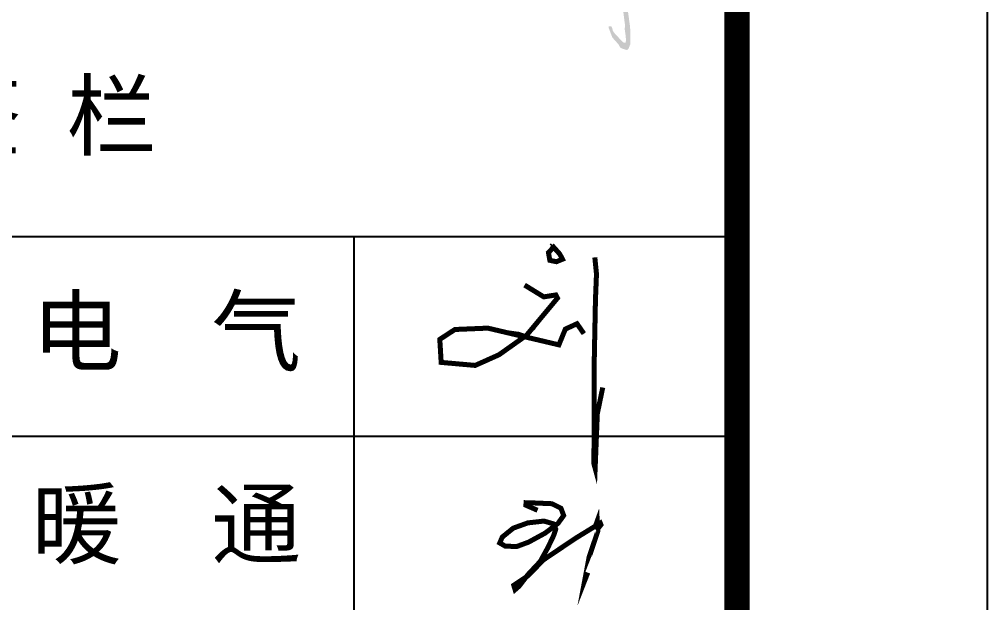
# Model space of a CAD drawing. Extents: x 32461 to 372567, y -698896 to 182569.
# Drawn here: x 179928 to 185723, y -105700 to -102208 of the extents above; entities that cross this region are included whole.
import ezdxf

# ---------------------------------------------------------------- set-up
doc = ezdxf.new("R2010")
doc.units = 0
doc.header["$LTSCALE"] = 1000
doc.header["$MEASUREMENT"] = 0
doc.layers.get('0').update_dxf_attribs({"linetype": 'CONTINUOUS'})
for name, color, linetype in [('10', 7, 'CONTINUOUS'), ('PUB_TITLE', 4, 'CONTINUOUS'), ('图框', 4, 'CONTINUOUS')]:
    doc.layers.add(name, color=color, linetype=linetype)
doc.styles.add('STYLE-黑体', font='simhei.ttf')

# ---------------------------------------------------------------- blocks, each defined once
blk = doc.blocks.new('新块FDGHDGDG')
at = {"layer": '10'}
for p, q in [((126005.7237453594, 83171.7317980075), (126017.7673794136, 83194.70903371659)), ((126012.2930002981, 83206.74479613232), (126046.2341508142, 83175.01395640918)), ((126011.1981244749, 83141.09489292395), (126005.7237453594, 83171.7317980075)), ((126061.5624123377, 83145.47169493092), (126037.4751442294, 83135.62415627728)), ((126046.2341508142, 83175.01395640918), (126061.5624123377, 83145.47169493092)), ((126190.7137824575, 83152.85274064192), (126197.2830373962, 83086.10854831093)), ((126037.4751442294, 83135.62415627728), (126011.1981244749, 83141.09489292395)), ((126197.2830373962, 83086.10854831093), (126191.8086582807, 82949.33800524741)), ((125910.4225388459, 83042.34194617195), (125987.0646046873, 82995.29283114849)), ((125987.0646046873, 82995.29283114849), (126035.239899128, 83002.95214604016)), ((126045.0937815358, 82995.29283114849), (126001.2987486118, 82932.92544082459)), ((126035.239899128, 83002.95214604016), (126045.0937815358, 82995.29283114849)), ((126001.2987486118, 82932.92544082459), (125949.8388267016, 82869.4637613782)), ((126191.8086582807, 82949.33800524741), (126189.6189066345, 82851.95726231579)), ((126068.0869320455, 82859.61657720758), (126077.9408144532, 82873.8405633854)), ((126077.9408144532, 82873.8405633854), (126119.5460957313, 82888.0645495631)), ((126119.5460957313, 82888.0645495631), (126146.9187495334, 82848.67474943132)), ((125572.1028766092, 82825.69715923921), (125632.3218051042, 82865.08731385414)), ((125632.3218051042, 82865.08731385414), (125763.7076621007, 82870.5580505007)), ((125763.7076621007, 82870.5580505007), (125886.3352707374, 82853.0515514384)), ((125886.3352707374, 82853.0515514384), (125991.4448662035, 82818.03819883056)), ((125949.8388267016, 82869.4637613782), (125900.5686564376, 82826.79144836182)), ((126047.2835331823, 82803.81385816983), (126068.0869320455, 82859.61657720758)), ((126189.6189066345, 82851.95726231579), (126186.5769109266, 82619.44865069527)), ((125577.5772557245, 82733.7875074374), (125572.1028766092, 82825.69715923921)), ((125900.5686564376, 82826.79144836182), (125808.5983290724, 82764.42405803793)), ((125991.4448662035, 82818.03819883056), (126047.2835331823, 82803.81385816983)), ((125808.5983290724, 82764.42405803793), (125713.3433742379, 82721.75174502155)), ((125713.3433742379, 82721.75174502155), (125577.5772557245, 82733.7875074374)), ((126186.5769109266, 82619.44865069527), (126183.500795127, 82560.28472353972)), ((126183.500795127, 82560.28472353972), (126184.2696345209, 82474.99681479204)), ((126186.5769109266, 82447.33579476946), (126193.4964654705, 82515.71982561063)), ((126184.2696345209, 82474.99681479204), (126191.958786683, 82371.26834419055)), ((126187.3457503201, 82328.24013020913), (126186.5769109266, 82447.33579476946)), ((126191.958786683, 82371.26834419055), (126191.958786683, 82311.33625230263)), ((126191.958786683, 82311.33625230263), (126187.3457503201, 82328.24013020913))]:
    blk.add_line(p, q, dxfattribs=at)
at = {"layer": '10', "const_width": 20}
for points in [[(126061.5624123377, 83145.47169493092), (126037.4751442294, 83135.62415627728), (126011.1981244749, 83141.09489292395), (126005.7237453594, 83171.7317980075), (126026.2544045756, 83193.69258444525), (126050.83713804, 83166.14258818534), (126061.5624123377, 83145.47169493092)], [(126190.7137824575, 83152.85274064192), (126197.2830373962, 83086.10854831093), (126193.1854215453, 82983.73472045339), (126187.7057954879, 82705.73259295755), (126187.3457503201, 82328.24013020913), (126191.958786683, 82311.33625230263), (126200.6153632962, 82528.87782374711), (126222.2992050381, 82633.49038651318)], [(125910.4225388459, 83042.34194617195), (125987.0646046873, 82995.29283114849), (126035.239899128, 83002.95214604016), (126041.676917168, 82990.42696167689), (125918.5129208623, 82842.33276401543), (125808.5983290724, 82764.42405803793), (125713.3433742379, 82721.75174502155), (125577.5772557245, 82733.7875074374), (125572.1028766092, 82825.69715923921), (125632.3218051042, 82865.08731385414), (125763.7076621007, 82870.5580505007), (126047.2835331823, 82803.81385816983), (126073.0138732494, 82866.72857029649), (126119.5460957313, 82888.0645495631), (126146.9187495334, 82848.67474943132)], [(125962.0784700857, 82143.58760778955), (125915.6492099799, 82163.76085965475), (125916.3220692277, 82173.84748558723), (125940.5460639987, 82173.175035981), (126019.2739332356, 82169.8128352142), (126055.6099001104, 82151.65690853563), (126066.3761031535, 82122.74190631835), (126044.1707872543, 82091.80960254674), (125993.0313101569, 82052.80797439697), (125926.4154130239, 82016.49612103985), (125879.313243106, 81999.01264396752), (125833.556842248, 82000.35751954769), (125811.3515769131, 82013.13392027305), (125821.4448701441, 82036.66937290481), (125865.1825921303, 82072.3087766557), (125923.0509650921, 82093.1544781269), (125987.6482339175, 82100.55132926675), (126024.6570600392, 82089.7922773601), (126034.7504038354, 82068.27412628266), (126026.6757389111, 82043.3937980705), (126003.1246539522, 81994.30554398824), (125972.8446731297, 81939.16533797863), (125923.7238749042, 81886.71488312935), (125888.7336770892, 81840.9888298139), (125872.5843472416, 81826.86755350837), (125867.2012710022, 81844.35105421278), (125923.7238749042, 81882.0077831503), (125984.9566452326, 81945.21731353807), (126112.8054138236, 82031.28984695161), (126212.3928298997, 82092.4820285209), (126215.0843680194, 82085.75762698706), (126202.9723959155, 82070.2914514693), (126194.2248211801, 82083.74030180066), (126200.2808072316, 82100.55132926675), (126202.2994861035, 82058.85994995642), (126167.9821981015, 81957.32124102511), (126150.487099194, 81863.85185647174), (126162.5991218612, 81894.78418387542)]]:
    blk.add_lwpolyline(points, dxfattribs=at)
blk = doc.blocks.new('新块HGJHJFKJFJKFHK')
for points in [[(353176.6216830318, 136860.5037889128), (353168.4671395887, 136876.121503787), (353173.2246149438, 136895.1343422757), (353183.4173992416, 136921.6167452108), (353196.3309980691, 136955.5679813566), (353214.0004922226, 136981.3710670754), (353240.5734648299, 137043.0551178254), (353244.9122317932, 137066.6535303375), (353245.3941414519, 137086.8802187509), (353244.4303221339, 137108.5518273154), (353236.2362778992, 137130.22343588), (353217.4370611031, 137146.59797887), (353214.0636934894, 137157.6747250498), (353211.6525651631, 137179.8274861762), (353210.2068361859, 137195.7201453698), (353212.1360548534, 137209.2048480563), (353216.9551514438, 137234.2481807199), (353209.7249265262, 137236.1742534317), (353197.1936953608, 137233.7662969247), (353182.2513358677, 137204.3889350429), (353167.7908860347, 137188.4962758484), (353156.7038038136, 137165.3797471324), (353148.5097595793, 137131.186472237), (353140.3157153437, 137107.5887909596), (353140.3157153437, 137095.5490084236), (353147.0640306021, 137088.3251389019), (353148.5097595793, 137098.438117491), (353159.1149321417, 137125.4075228506), (353165.8616673672, 137142.7451022124), (353175.984930269, 137162.4906380646), (353181.8989888062, 137165.3899844208), (353188.6030631778, 137159.7221827543), (353202.5263022436, 137136.0199348881), (353211.2938979743, 137123.1385009884), (353225.7322273641, 137111.2881082903), (353229.3425997277, 137086.0400298567), (353222.638525357, 137070.5824554245), (353217.4813019894, 137023.6942115269), (353186.2330156742, 136971.536688981), (353166.8476071288, 136932.7995204531), (353144.9025472789, 136891.8701097075), (353148.5492603709, 136855.7441809854), (353153.877127158, 136846.8713767772), (353165.1253726091, 136833.2667515668), (353213.0777537283, 136824.3946785935), (353242.0871351687, 136823.2115405343), (353255.7022680603, 136813.1555982669), (353261.6226467229, 136796.5938591439), (353259.2541792509, 136757.5546906026), (353250.9669131483, 136733.8948543597), (353243.2705788887, 136717.9239530315), (353231.4298215625, 136701.9537829388), (353210.1183544127, 136660.5483382788), (353204.7889075927, 136628.6072668576), (353181.7014848473, 136610.270820646), (353184.6608841638, 136594.8922195822), (353191.7647065464, 136584.8362773148), (353198.8701089616, 136584.8362773148), (353207.1573750647, 136599.6240405842), (353224.9185110549, 136637.4800710661), (353241.7268879483, 136664.2352246182), (353264.326080909, 136699.046392999), (353277.9791345596, 136722.0971105743), (353285.04187612, 136759.2606616112), (353285.04187612, 136794.0718299932), (353267.6899683322, 136825.1946495679), (353253.4191222987, 136834.0221172128), (353223.5154429334, 136842.170267641), (353207.8841896327, 136843.5281708398), (353186.8160473593, 136854.3928589007)], [(353884.5833128481, 136782.4203331858), (353882.0758025893, 136832.1267563663), (353877.9930007574, 136869.218646384), (353882.0758025893, 136898.3364198782), (353879.8827186325, 136901.2189478319), (353857.4078857377, 136893.4555920212), (353859.6527831606, 136870.3301234234), (353857.6095686769, 136840.0671828007), (353860.7817157879, 136808.9605036775), (353861.8457616833, 136798.5262668364), (353867.8555175695, 136787.4366045614), (353873.6298455982, 136765.2918040339), (353881.1862447597, 136761.4455914753), (353884.8677185485, 136767.9426135122)]]:
    blk.add_hatch(color=256).paths.add_polyline_path(points)
h = blk.add_hatch(color=256)
h.paths.add_polyline_path([(352610.3483961909, 136816.686734337), (352656.5539673246, 136833.2234874052), (352737.6761991517, 136862.555543668), (352779.0139157455, 136880.7770875456), (352829.4712671288, 136894.1377822555), (352858.044965859, 136909.3236670125), (352892.692636379, 136920.8629662491), (352913.9688918609, 136928.7594745412), (352951.8097361173, 136942.3250762398), (352970.1270996216, 136949.5613286715), (352980.3574035396, 136951.6900846307), (352982.0581156421, 136940.6213125578), (352977.3724802597, 136929.5525404852), (352986.743751023, 136926.9987922491), (352992.2884195587, 136929.1275482083), (353008.0547149102, 136940.1963202808), (353017.000807649, 136952.1150769073), (353026.3720784141, 136969.1451245811), (353018.2763417247, 136984.0464162949), (352999.5338001959, 136981.0676757813), (352957.3457275503, 136966.166384067), (352878.9394288217, 136939.771328004), (352783.3437899216, 136904.3527752002), (352723.3416257226, 136881.3348899089), (352634.9393048775, 136848.6787869058), (352584.0394212306, 136829.9449755516), (352576.9068429261, 136831.5121345735), (352551.8213394266, 136817.8896142639), (352534.9096665382, 136814.0760674927), (352531.1958666425, 136810.7064858674), (352510.9695405755, 136810.7709936238), (352509.2861826788, 136819.8969438585), (352505.4422262455, 136826.1428125018), (352494.8735153284, 136822.5379672941), (352489.3375238939, 136817.2559204226), (352472.0353813916, 136803.5688923568), (352469.154583341, 136795.4029693197), (352471.7924225186, 136784.3569646903), (352481.4066521549, 136777.8720378912), (352504.7220267337, 136777.8720378912), (352567.5876347786, 136798.7687563709)])
h.paths.add_polyline_path([(352954.4736066051, 137111.8628436172), (352962.8817189853, 137115.9344214146), (352974.587130337, 137119.2508790052), (352982.8997945893, 137125.0831390923), (352989.6332261753, 137129.3482401589), (352992.1062004049, 137135.4119692548), (352996.6009395304, 137141.0203494824), (352997.945890428, 137153.3678929602), (352990.5356448423, 137163.4690486878), (352983.3423268199, 137159.8755872027), (352976.383290567, 137151.7969393641), (352968.9643678791, 137146.856404144), (352964.7820044453, 137155.587718693), (352968.3309393916, 137160.6876260171), (352972.3310836726, 137168.4513242209), (352977.2076153103, 137177.3268325782), (352979.8714857954, 137184.8666509223), (352979.8714857954, 137192.41026384), (352977.6588246427, 137197.7340510251), (352965.8839964694, 137199.0659464645), (352958.1179896793, 137198.1780161712), (352955.4541191938, 137193.9622445657), (352952.7902487065, 137186.6425115074), (352949.900773556, 137179.5428637372), (352948.7901044278, 137168.6752040806), (352947.2369030686, 137159.7996957231), (352943.6879681228, 137146.0481599028), (352941.9091620985, 137136.2847212519), (352935.9132842286, 137128.3009377619), (352928.1472774381, 137125.4170615958), (352915.044852573, 137116.5415532385), (352886.0025903075, 137104.2015989089), (352860.5960340113, 137094.9959626222), (352844.812384455, 137087.8090396518), (352829.1762456424, 137081.4910741042), (352802.8759477851, 137075.7119380512), (352773.6514663636, 137073.6249224049), (352761.9634092157, 137069.0372825571), (352763.6294129081, 137056.9401809567), (352781.9988390259, 137054.8531653105), (352818.6856286488, 137060.6930145457), (352848.0749750179, 137070.7031005), (352877.4556442848, 137079.3774964405), (352895.4866634035, 137089.3837878207), (352913.2660465483, 137096.0622378885), (352922.1600766717, 137099.8036877558), (352926.012710209, 137095.9028657848), (352925.0929373377, 137086.7086132196), (352926.9324830798, 137075.2186434435), (352931.9912338713, 137066.7150033292), (352938.1346224849, 137065.489355958), (352946.1349110445, 137069.0942011656), (352949.2326366585, 137076.0534497021), (352949.2326366585, 137090.2261832257), (352949.6317833751, 137102.9493895209)])
h.paths.add_polyline_path([(352903.6778482203, 136835.5154100399), (352902.7754295538, 136848.6066900034), (352902.5151164765, 136866.0237842143), (352910.0555186016, 136876.9407733307), (352923.3314855178, 136890.1990145446), (352921.2489809026, 136899.5564337879), (352905.1182472459, 136901.8976858855), (352893.924784943, 136892.5402666429), (352887.1653220491, 136873.5636025578), (352882.4796866667, 136857.186221596), (352883.7205123324, 136831.9181539813), (352882.0805399497, 136818.5195135326), (352880.1195147703, 136808.0578732832), (352887.3215098944, 136803.1552838018), (352896.8055829932, 136803.1552838018), (352908.5804111664, 136812.3077960539), (352917.4137015715, 136821.7866416619), (352932.7895273087, 136825.7102310763), (352954.3781584757, 136826.3628977881), (352962.2309362916, 136824.074769725), (352971.3939565956, 136818.8458468876), (352975.3160069524, 136807.0788732172), (352972.3744691843, 136794.3328994791), (352975.3160069524, 136782.2395924526), (352981.8585422826, 136781.2567978118), (352990.0410499959, 136786.4857206495), (352993.642047558, 136807.7315399275), (352988.7308075102, 136830.939153914), (352974.0057644667, 136839.7653328105), (352948.4950829404, 136839.4389994553), (352917.4137015715, 136838.1298714591)], flags=17)
h.paths.add_polyline_path([(352893.2566480469, 136727.1385848181), (352902.9055860932, 136729.9313912106), (352925.7784284395, 136732.7241976032), (352926.2903774902, 136744.4038960737), (352916.6327623418, 136747.4509389173), (352898.5930661196, 136747.7051753687), (352890.7142569949, 136744.4038960737), (352877.499029797, 136737.8013374837), (352866.0626086243, 136734.5000581889), (352862.7566325492, 136724.8542513292), (352866.5658805729, 136712.1576070526), (352872.6658836729, 136705.5550484628), (352882.0718628461, 136706.3177578173), (352884.6142538972, 136713.9334676393)], flags=17)
h.paths.add_polyline_path([(352848.0142353, 136662.8660920631), (352853.9406963484, 136680.1731436305), (352853.9406963484, 136703.4035250602), (352851.2074090415, 136719.3445300231), (352838.9032776123, 136722.9873209697), (352832.0657207947, 136715.7017390771), (352829.3237563861, 136697.0286409043), (352824.3170682103, 136675.1643060803), (352824.3170682103, 136653.3037658291), (352831.9008558472, 136632.4222256452), (352836.9248982286, 136625.5198957172), (352854.5047080149, 136626.7758996786), (352867.0604754193, 136632.4222256452), (352877.09988308, 136646.219296354), (352887.1479678433, 136653.1216262822), (352894.6796928663, 136658.7641576746), (352903.4695977592, 136666.2925922967), (352914.1424339064, 136656.2559443255), (352912.2595026521, 136633.0483303393), (352905.985957501, 136617.3653564014), (352904.7277776292, 136589.7674204108), (352899.0789838634, 136564.6776977688), (352894.6796928663, 136548.3686191366), (352899.7037352477, 136535.193858548), (352912.884254036, 136533.9416491605), (352927.3316297983, 136546.4865104818), (352951.1849847338, 136575.3404504339), (352976.2965195426, 136631.7923263811), (353009.2174466532, 136703.9233816856), (353055.518465912, 136810.6723347026), (353084.0140707162, 136893.2270845188), (353088.9947275859, 136938.7771496411), (353066.9201786746, 136874.7247421724), (353030.6759212837, 136798.1122950854), (353005.269364988, 136748.6082839578), (352971.7063322882, 136667.2450303455), (352953.7967926045, 136637.8826174905), (352932.104036205, 136592.5184864887), (352918.8454234945, 136570.8400857862), (352920.0515407505, 136590.5111568946), (352924.8673326708, 136620.6211008088), (352930.8979189489, 136641.4950518449), (352928.8848311557, 136657.5536886001), (352920.849834186, 136675.2174301146), (352910.4720195243, 136681.998333678), (352898.6190974275, 136680.1731436307), (352880.8397142836, 136668.3340730554), (352872.631175261, 136656.4912079064), (352860.778253166, 136641.9162495489), (352849.3852175036, 136645.1036916267)])
h = blk.add_hatch(color=256)
h.paths.add_polyline_path([(353600.6468818537, 137020.8972380561), (353575.9336065208, 137034.9259795047), (353554.3108731322, 137033.8035339419), (353546.448635547, 137026.2279404363), (353554.3108731317, 137015.0049472771), (353566.9479664196, 137008.5517993342), (353589.1331910822, 137000.134554465), (353605.9810687671, 137007.4293537714)])
h.paths.add_polyline_path([(353605.5386599009, 136944.8912206643), (353582.5871198787, 136948.4194290295), (353558.9293056992, 136948.0662425755), (353547.2765721418, 136938.893632061), (353547.9828462983, 136929.7210215452), (353561.0481281676, 136927.9572829801), (353580.1159503474, 136931.8379465648), (353593.1796521861, 136930.7791184374), (353608.0098294313, 136923.3709777225), (353620.7211842071, 136920.195955811), (353626.0174503615, 136917.3733891187), (353630.9613694525, 136927.2516413067), (353627.7839257666, 136937.8355351683)])
h.paths.add_polyline_path([(353651.3548382041, 136866.4121668601), (353670.4463608577, 136903.2305750257), (353685.5419834233, 136918.7568855392), (353687.3179390193, 136928.5159464394), (353677.106194343, 136928.5159464394), (353658.4586605858, 136913.4334955098), (353635.3728178721, 136896.5770687229), (353620.2771953074, 136872.1786852359), (353596.3017947632, 136851.3297159289), (353574.1023498164, 136836.6911245779), (353568.7744830288, 136815.3982956881), (353582.5381388962, 136806.5262227146), (353591.4179168758, 136810.9618935835), (353604.7375838445, 136826.0443445143), (353634.4848400727, 136850.8858563501)])
h.paths.add_polyline_path([(353811.789673829, 137194.1436029371), (353822.3553455989, 137200.7905281278), (353842.312725611, 137200.7905281273), (353845.8346162001, 137193.3611816008), (353845.8346162005, 137177.3310502485), (353842.3127256096, 137155.4364150387), (353844.2688048161, 137150.3536012875), (353850.5304703205, 137160.5192287884), (353867.3578075939, 137181.632173895), (353867.3578075939, 137194.1436029408), (353865.4001483559, 137207.8279327512), (353850.9223181745, 137213.6924366042), (353827.8333153953, 137214.4748579412), (353818.0513393334, 137214.0836472729), (353796.919995795, 137209.3920441904), (353787.9185553775, 137205.0909205413), (353763.2653212473, 137199.6168961221), (353753.8736130078, 137198.83520602), (353735.8738922356, 137202.3539083317), (353731.9601537916, 137198.0535159173), (353730.7861902621, 137174.2035586027), (353738.612087117, 137171.4665463931), (353755.8312722449, 137173.0306578319), (353775.0049565476, 137176.9405708126), (353791.8322938271, 137185.5420868756)])
h.paths.add_polyline_path([(353803.4945075708, 136934.888658529), (353817.6373710367, 136945.2005330246), (353824.1360412915, 136949.0197728773), (353846.6878333008, 136971.9337495285), (353853.9496588525, 136983.7731737044), (353879.560392173, 137008.978840513), (353881.0898628277, 137023.1092236115), (353876.1206632298, 137038.0037471751), (353849.7451945809, 137037.6220425604), (353840.5237247567, 137037.4885898571), (353835.6023311121, 137033.039393477), (353825.4190270067, 137029.2801148862), (353810.7215724224, 137021.5516932862), (353799.1193998782, 137018.0739401289), (353777.4603257594, 137012.6642643801), (353761.990235691, 137012.6642643799), (353756.9625749197, 137016.9142015862), (353755.8028316749, 137028.5071996016), (353751.5478063906, 137032.3710447837), (353743.4264436122, 137031.5981295003), (353737.6245673248, 137017.3010248459), (353744.2006591307, 137002.6170969316), (353755.0286161578, 136997.5935132069), (353766.6323687346, 136995.2747673568), (353779.3942845231, 136994.5018520736), (353799.1193998777, 136998.3664284901), (353813.8152744295, 137004.1629274985), (353838.5680505564, 137009.9586952709), (353849.7831153409, 137014.5961869714), (353853.2639251077, 137009.1857799877), (353842.4359680819, 136996.8205979242), (353823.4850682439, 136982.909585293), (353811.1086801821, 136965.9069115295), (353793.7046313495, 136945.8133078663), (353766.2452609749, 136922.6280430694), (353753.8688729121, 136901.3754320996), (353751.9349141503, 136887.463688234), (353760.8304924448, 136872.3936682957), (353794.0917391074, 136873.5526756033), (353811.1086801807, 136884.7588503597), (353823.0979604912, 136889.3963420609), (353832.3790665083, 136892.8740952177), (353831.3773264294, 136882.8664144533), (353815.7271127468, 136863.0901667323), (353798.9076756337, 136836.7386548455), (353804.6416105605, 136832.5377103774), (353813.8152744304, 136840.9395993141), (353818.7844740287, 136853.1607281031), (353829.869976222, 136867.2911111986), (353840.5715307086, 136881.803930153), (353848.5996716199, 136891.7333687824), (353856.2438648343, 136897.4618629449), (353857.9637293066, 136891.542516475), (353874.3438302921, 136899.140515789), (353878.7956568454, 136907.009596961), (353886.4398500589, 136914.2656408177), (353886.0590624274, 136924.9592199131), (353870.0043606395, 136927.632614687), (353858.5364907878, 136924.9592199133), (353843.2481043572, 136922.6675297542), (353817.6373710376, 136908.537146656), (353794.7032113583, 136898.9894126373), (353778.650089608, 136892.4975092468), (353767.9469550829, 136891.733368782), (353771.3866840261, 136905.1003426522), (353779.7956125666, 136912.3563865068), (353787.8237534766, 136923.4316702193)])
h = blk.add_hatch(color=256)
h.paths.add_polyline_path([(353869.6219929759, 136893.6426230924), (353873.8264572471, 136898.2260034104), (353874.3438302926, 136899.140515789), (353857.9637293057, 136891.542516475), (353859.6835937779, 136885.623170005)])
h.paths.add_polyline_path([(353900.3093680483, 136736.5638617243), (353912.3476293273, 136741.2700895042), (353924.1251854012, 136745.1924334791), (353947.4180122577, 136752.2532376185), (353959.1955683157, 136754.083518559), (353963.6449374962, 136762.4510394552), (353962.5973764989, 136768.4654464618), (353955.5314748758, 136771.6031753937), (353944.5391945555, 136771.6031753937), (353935.6404562001, 136769.2500615033), (353928.5745545742, 136767.6808314213), (353918.6298352485, 136765.8505504791), (353913.3951903367, 136763.2356545007), (353905.8047181917, 136759.5750926157), (353895.3370083878, 136751.7296734342), (353887.2235457669, 136748.5919445023), (353886.4382700277, 136753.8217364639), (353884.8677185485, 136767.9426135131), (353874.9103589705, 136791.2836313407), (353873.0174810309, 136788.397447212), (353873.783796391, 136759.4829570191), (353859.74205495, 136743.0564963518), (353827.2297432991, 136728.542214933), (353785.0318375179, 136717.4830183903), (353746.2942010923, 136690.5282377136), (353759.4369045137, 136691.2192546889), (353787.4872535472, 136688.1540745766), (353812.7029321352, 136700.2039378363), (353828.6138510411, 136707.8073182682), (353857.6674733688, 136716.1009844398), (353874.9609199842, 136718.8657835758), (353880.495770921, 136702.2777199968), (353882.5703525017, 136693.2923056142), (353884.6465141149, 136666.3375249376), (353880.4957709205, 136620.7208985212), (353889.2634981405, 136553.4789285128), (353895.8568388056, 136480.2894307604), (353902.9211603967, 136401.8718006938), (353913.1234248821, 136339.9223116745), (353928.4386718473, 136216.0840261219), (353929.6584562981, 136207.5541710894), (353928.681996726, 136190.2509597818), (353932.3413500721, 136164.6621258884), (353933.3162296116, 136151.9890939343), (353932.8295798576, 136136.6353548568), (353926.9755625236, 136136.3918536372), (353921.8530998542, 136138.5848270856), (353889.411889629, 136172.4607460374), (353881.1183033981, 136184.1583106423), (353878.4354096241, 136194.8811391339), (353875.5091909734, 136201.4615219488), (353864.5327109694, 136202.4362580628), (353864.2878060611, 136197.0748438173), (353871.3616078389, 136177.8221602879), (353879.6551940721, 136156.8635057412), (353903.5594931915, 136130.2992044966), (353906.2423869697, 136125.1812914665), (353911.3648496354, 136116.4079352085), (353923.8044389635, 136111.2900221831), (353935.0242438461, 136108.1215813853), (353940.3900313936, 136108.3658138401), (353943.5611549518, 136112.7524919711), (353946.4889536365, 136119.3321435543), (353951.3665113975, 136131.7616742857), (353950.5922958795, 136158.0210505793), (353950.2604892286, 136197.6949310034), (353942.0064037913, 136257.7315095539), (353935.6467763209, 136313.9137489476), (353928.824199575, 136363.8190680166), (353920.4184310981, 136407.747273065), (353919.7121569426, 136469.963662817), (353915.5124327652, 136513.0882407307), (353911.3490493177, 136548.6386875744), (353908.1289447783, 136582.4495266195), (353909.3692696379, 136589.8913041408), (353905.6451349952, 136616.3503075455), (353903.1629052423, 136641.9830155441), (353898.1984457388, 136699.8624511393), (353893.7664569076, 136726.1035465609), (353895.3370083864, 136732.3797356592)])
for points in [[(353175.984930269, 137162.4906380645), (353165.8616673667, 137142.7451022114), (353159.1149321408, 137125.4075228656), (353148.5097595793, 137098.438117491), (353147.0640306021, 137088.3251389017), (353140.3157153437, 137095.5490084232), (353140.3157153437, 137107.5887909592), (353148.5097595793, 137131.1864722358), (353156.7038038136, 137165.3797471321), (353167.7908860347, 137188.4962758481), (353182.2513358677, 137204.3889350425), (353197.1936953608, 137233.7662969244), (353209.7249265262, 137236.1742534316), (353216.9551514438, 137234.2481807197), (353212.1360548534, 137209.204848057), (353210.2068361859, 137195.7201453698), (353211.6525651631, 137179.8274861752), (353214.0636934894, 137157.67472505), (353217.4370611031, 137146.5979788698), (353236.2362778992, 137130.2234358799), (353244.4303221339, 137108.5518273151), (353245.3941414519, 137086.8802187502), (353244.9122317927, 137066.6535303368), (353240.5734648299, 137043.0551178253), (353214.0004922226, 136981.3710670749), (353196.3309980691, 136955.5679813568), (353183.4173992402, 136921.6167452106), (353173.2246149438, 136895.1343422758), (353168.4671395887, 136876.1215037869), (353176.6216830318, 136860.5037889127), (353186.8160473597, 136854.3928589002), (353207.8841896327, 136843.5281708395), (353223.5154429334, 136842.1702676407), (353253.4191222987, 136834.0221172126), (353267.6899683322, 136825.1946495677), (353285.04187612, 136794.0718299929), (353285.04187612, 136759.260661611), (353277.9791345592, 136722.0971105738), (353264.3260809085, 136699.0463929982), (353241.7268879483, 136664.2352246162), (353224.9185110549, 136637.4800710657), (353207.1573750647, 136599.6240405836), (353198.8701089616, 136584.8362773145), (353191.7647065464, 136584.8362773145), (353184.6608841638, 136594.892219582), (353181.7014848469, 136610.2708206458), (353204.7889075927, 136628.6072668574), (353210.1183544127, 136660.5483382788), (353231.429821562, 136701.9537829383), (353243.2705788887, 136717.9239530315), (353250.9669131483, 136733.8948543599), (353259.2541792509, 136757.5546906024), (353261.6226467229, 136796.5938591437), (353255.7022680603, 136813.1555982665), (353242.0871351687, 136823.211540534), (353213.0777537283, 136824.3946785933), (353165.1253726091, 136833.2667515667), (353153.877127158, 136846.8713767767), (353148.5492603709, 136855.7441809853), (353144.9025472789, 136891.8701097072), (353166.8476071283, 136932.7995204504), (353186.2330156742, 136971.5366889802), (353217.4813019894, 137023.6942115267), (353222.638525357, 137070.5824554244), (353229.3425997277, 137086.0400298566), (353225.7322273641, 137111.2881082898), (353211.2938979743, 137123.1385009881), (353202.5263022431, 137136.0199348876), (353188.6030631773, 137159.7221827542), (353181.8989888062, 137165.3899844205), (353175.984930269, 137162.4906380645)], [(352829.1762456424, 137081.4910741039), (352802.8759477851, 137075.7119380509), (352773.6514663636, 137073.6249224046), (352761.9634092157, 137069.037282557), (352763.6294129081, 137056.9401809566), (352781.9988390259, 137054.8531653102), (352818.6856286488, 137060.6930145456), (352848.0749750179, 137070.7031004996), (352877.4556442848, 137079.3774964403), (352895.4866634035, 137089.3837878205), (352913.2660465487, 137096.0622378883), (352922.1600766717, 137099.8036877556), (352922.1600766717, 137099.8036877556), (352926.012710209, 137095.9028657846), (352925.0929373377, 137086.7086132197), (352926.9324830798, 137075.2186434432), (352931.9912338713, 137066.7150033289), (352938.1346224849, 137065.4893559577), (352946.1349110445, 137069.0942011655), (352949.2326366585, 137076.0534497019), (352949.2326366585, 137090.2261832269), (352949.6317833751, 137102.9493895207), (352954.4736066051, 137111.862843617), (352962.8817189853, 137115.9344214144), (352974.587130337, 137119.2508790049), (352982.8997945893, 137125.0831390924), (352989.6332261753, 137129.3482401586), (352992.1062004049, 137135.4119692548), (352996.6009395304, 137141.0203494823), (352997.945890428, 137153.36789296), (352990.5356448423, 137163.4690486876), (352983.3423268199, 137159.8755872025), (352976.383290567, 137151.7969393641), (352968.9643678791, 137146.8564041437), (352968.9643678791, 137146.8564041437), (352968.9643678791, 137146.8564041437), (352964.7820044453, 137155.5877186928), (352968.3309393916, 137160.6876260169), (352972.3310836721, 137168.4513242209), (352977.2076153103, 137177.3268325782), (352979.8714857954, 137184.8666509221), (352979.8714857954, 137192.4102638399), (352977.6588246427, 137197.7340510249), (352965.8839964694, 137199.0659464643), (352958.1179896793, 137198.1780161711), (352955.4541191938, 137193.9622445655), (352952.7902487069, 137186.6425115087), (352949.900773556, 137179.5428637371), (352948.7901044278, 137168.6752040809), (352947.2369030691, 137159.7996957236), (352943.6879681228, 137146.0481599023), (352941.9091620985, 137136.2847212517), (352935.9132842286, 137128.3009377616), (352928.1472774381, 137125.4170615956), (352915.044852573, 137116.5415532383), (352886.0025903066, 137104.2015989083), (352860.5960340109, 137094.9959626218), (352844.812384455, 137087.8090396513), (352829.1762456424, 137081.4910741039)], [(353825.4190270067, 137029.2801148851), (353810.7215724224, 137021.5516932863), (353799.1193998777, 137018.0739401284), (353777.4603257608, 137012.6642643799), (353761.9902356905, 137012.6642643799), (353756.9625749202, 137016.914201586), (353755.8028316749, 137028.5071996015), (353751.5478063906, 137032.3710447835), (353743.4264436122, 137031.5981295002), (353737.6245673248, 137017.3010248452), (353744.2006591307, 137002.6170969312), (353755.0286161574, 136997.5935132067), (353766.6323687341, 136995.2747673567), (353779.3942845231, 136994.5018520732), (353799.1193998777, 136998.36642849), (353813.81527443, 137004.1629274978), (353838.568050555, 137009.9586952708), (353849.7831153409, 137014.5961869709), (353853.2639251072, 137009.1857799874), (353842.4359680805, 136996.8205979235), (353823.4850682435, 136982.9095852926), (353811.1086801812, 136965.9069115284), (353793.7046313481, 136945.8133078658), (353766.2452609749, 136922.6280430696), (353753.8688729121, 136901.3754320993), (353751.9349141498, 136887.4636882338), (353760.8304924453, 136872.3936682953), (353794.0917391074, 136873.552675603), (353811.1086801812, 136884.7588503592), (353823.0979604847, 136889.3963420596), (353832.3790665083, 136892.8740952172), (353831.3773264294, 136882.8664144527), (353815.7271127496, 136863.0901667341), (353798.9076756337, 136836.7386548453), (353804.6416105605, 136832.5377103771), (353813.81527443, 136840.9395993134), (353818.7844740287, 136853.1607281034), (353829.8699762179, 136867.2911112023), (353840.5715307114, 136881.8039301512), (353848.5996716204, 136891.733368782), (353856.2438648348, 136897.4618629445), (353859.6835937775, 136885.6231700046), (353869.621992975, 136893.6426230912), (353879.8827186325, 136901.2189478319), (353878.7956568445, 136907.0095969605), (353886.4398500589, 136914.2656408175), (353886.0590624269, 136924.9592199129), (353870.004360639, 136927.6326146867), (353858.5364907859, 136924.9592199129), (353843.2481043581, 136922.6675297539), (353817.6373710372, 136908.5371466548), (353794.7032113634, 136898.9894126389), (353778.6500896071, 136892.4975092466), (353767.9469550825, 136891.733368782), (353771.3866840252, 136905.1003426512), (353779.7956125676, 136912.3563865082), (353787.8237534766, 136923.4316702186), (353803.4945075689, 136934.8886585438), (353817.6373710372, 136945.2005330242), (353824.1360412915, 136949.0197728776), (353846.6878333008, 136971.933749528), (353853.9496588516, 136983.7731737029), (353879.5603921725, 137008.9788405121), (353881.0898628277, 137023.1092236113), (353876.1206632298, 137038.0037471749), (353849.7451945809, 137037.6220425601), (353840.5237247576, 137037.4885898569), (353835.6023311121, 137033.039393477), (353825.4190270067, 137029.2801148851)], [(352576.9068429261, 136831.5121345733), (352551.8213394266, 136817.8896142638), (352534.9096665382, 136814.0760674924), (352531.1958666425, 136810.7064858673), (352510.9695405755, 136810.7709936235), (352509.2861826788, 136819.8969438582), (352505.4422262455, 136826.1428125015), (352494.8735153284, 136822.5379672939), (352489.3375238949, 136817.2559204226), (352472.0353813916, 136803.5688923567), (352469.154583341, 136795.4029693194), (352471.7924225186, 136784.35696469), (352481.4066521549, 136777.8720378909), (352504.7220267337, 136777.8720378909), (352567.5876347786, 136798.7687563706), (352610.3483961918, 136816.6867343368), (352656.5539673213, 136833.2234874028), (352737.6761991517, 136862.5555436675), (352779.0139157455, 136880.7770875456), (352829.4712671293, 136894.1377822553), (352858.044965859, 136909.3236670123), (352892.692636379, 136920.8629662486), (352913.9688918567, 136928.7594745391), (352951.8097361182, 136942.3250762393), (352970.1270996216, 136949.5613286713), (352980.3574035396, 136951.6900846305), (352982.0581156421, 136940.6213125576), (352977.3724802597, 136929.5525404848), (352986.743751023, 136926.9987922489), (352992.2884195587, 136929.1275482081), (353008.0547149102, 136940.1963202809), (353017.000807649, 136952.1150769072), (353026.3720784141, 136969.1451245809), (353018.2763417247, 136984.0464162946), (352999.5338001964, 136981.0676757811), (352957.3457275517, 136966.1663840674), (352878.9394288221, 136939.7713280034), (352783.3437899235, 136904.3527751999), (352723.3416257231, 136881.3348899088), (352634.9393048463, 136848.6787869066), (352584.0394212306, 136829.9449755512), (352576.9068429261, 136831.5121345733)], [(352824.3170682103, 136653.303765829), (352824.3170682103, 136675.1643060799), (352829.3237563861, 136697.0286409039), (352832.0657207947, 136715.7017390769), (352838.9032776123, 136722.9873209696), (352851.2074090415, 136719.3445300228), (352853.9406963484, 136703.4035250599), (352853.9406963484, 136680.1731436304), (352848.0142353, 136662.8660920629), (352849.3852175036, 136645.1036916266), (352860.778253166, 136641.9162495486), (352872.631175261, 136656.4912079069), (352880.8397142836, 136668.3340730552), (352898.6190974275, 136680.1731436304), (352910.4720195243, 136681.9983336776), (352920.849834186, 136675.2174301145), (352928.8848311557, 136657.5536885996), (352930.8979189489, 136641.4950518449), (352924.8673326708, 136620.6211008086), (352920.0515407505, 136590.5111568946), (352918.8454234945, 136570.8400857861), (352932.104036205, 136592.518486489), (352953.7967926054, 136637.8826174902), (352971.7063322882, 136667.2450303453), (353005.269364988, 136748.6082839574), (353030.6759212837, 136798.1122950852), (353066.9201786746, 136874.7247421719), (353088.9947275859, 136938.7771496408), (353084.0140707162, 136893.2270845186), (353055.518465912, 136810.6723347021), (353009.2174466527, 136703.9233816849), (352976.2965195412, 136631.7923263776), (352951.1849847338, 136575.340450434), (352927.3316297983, 136546.4865104816), (352912.884254036, 136533.9416491602), (352899.7037352477, 136535.1938585478), (352894.6796928663, 136548.3686191364), (352899.0789838638, 136564.6776977684), (352904.7277776292, 136589.7674204103), (352905.985957501, 136617.3653564013), (352912.2595026521, 136633.048330339), (352912.2595026521, 136633.048330339), (352914.1424339064, 136656.2559443251), (352903.4695977592, 136666.2925922965), (352894.6796928663, 136658.7641576743), (352887.1479678433, 136653.1216262818), (352877.09988308, 136646.2192963538), (352867.0604754193, 136632.4222256448), (352854.5047080149, 136626.7758996784), (352836.9248982286, 136625.5198957169), (352831.9008558472, 136632.4222256448), (352824.3170682103, 136653.303765829)], [(352902.7754295538, 136848.6066900025), (352902.5151164765, 136866.023784214), (352910.0555186016, 136876.9407733309), (352923.3314855178, 136890.1990145444), (352921.2489809026, 136899.5564337878), (352905.1182472459, 136901.8976858853), (352893.924784943, 136892.5402666428), (352887.1653220491, 136873.5636025571), (352882.4796866667, 136857.1862215957), (352883.7205123324, 136831.9181539806), (352882.0805399497, 136818.5195135319), (352880.1195147703, 136808.0578732829), (352887.3215098944, 136803.1552838016), (352896.8055829932, 136803.1552838016), (352908.5804111664, 136812.3077960536), (352917.4137015715, 136821.7866416618), (352932.7895273087, 136825.7102310762), (352954.3781584757, 136826.3628977877), (352962.2309362916, 136824.0747697247), (352971.3939565956, 136818.8458468872), (352975.3160069524, 136807.078873217), (352972.3744691843, 136794.332899479), (352975.3160069524, 136782.2395924524), (352981.8585422826, 136781.2567978117), (352990.0410499959, 136786.4857206492), (352993.642047558, 136807.7315399277), (352988.7308075102, 136830.9391539138), (352974.0057644667, 136839.7653328103), (352948.4950829409, 136839.438999455), (352917.4137015715, 136838.1298714589), (352903.6778482203, 136835.5154100397), (352902.7754295538, 136848.6066900025)], [(353884.5833128481, 136782.4203331858), (353882.0758025893, 136832.1267563663), (353877.9930007574, 136869.218646384), (353882.0758025893, 136898.3364198782), (353879.8827186325, 136901.2189478319), (353857.4078857377, 136893.4555920212), (353859.6527831606, 136870.3301234234), (353857.6095686769, 136840.0671828007), (353860.7817157879, 136808.9605036775), (353861.8457616833, 136798.5262668364), (353867.8555175695, 136787.4366045614), (353873.6298455982, 136765.2918040339), (353881.1862447597, 136761.4455914753), (353884.8677185485, 136767.9426135122), (353884.5833128481, 136782.4203331858)]]:
    blk.add_lwpolyline(points, close=True)
for points in [[(353589.1331910822, 137000.1345544647), (353566.9479664196, 137008.551799334), (353554.3108731317, 137015.0049472769), (353546.448635547, 137026.2279404359), (353554.3108731317, 137033.8035339416), (353575.9336065208, 137034.9259795045), (353600.6468818537, 137020.8972380557), (353605.9810687681, 137007.429353771), (353589.1331910822, 137000.1345544647)], [(353561.0481281681, 136927.9572829797), (353580.1159503479, 136931.8379465643), (353593.1796521861, 136930.7791184372), (353608.0098294304, 136923.3709777222), (353620.7211842067, 136920.1959558108), (353626.017450361, 136917.3733891186), (353630.9613694525, 136927.2516413067), (353627.7839257666, 136937.8355351681), (353605.5386599004, 136944.8912206639), (353582.5871198783, 136948.4194290293), (353558.9293056997, 136948.0662425754), (353547.2765721418, 136938.8936320603), (353547.9828462978, 136929.721021545), (353561.0481281681, 136927.9572829797)], [(353568.7744830288, 136815.3982956876), (353574.1023498159, 136836.6911245772), (353596.3017947641, 136851.3297159277), (353620.2771953074, 136872.1786852364), (353635.3728178721, 136896.5770687223), (353658.4586605867, 136913.4334955076), (353677.106194343, 136928.5159464391), (353687.3179390188, 136928.5159464391), (353685.5419834233, 136918.7568855387), (353670.4463608586, 136903.2305750264), (353651.3548382032, 136866.4121668594), (353634.4848400746, 136850.8858563468), (353604.7375838445, 136826.044344515), (353591.4179168758, 136810.9618935834), (353582.5381388962, 136806.5262227141), (353568.7744830288, 136815.3982956876)], [(352893.2566480469, 136727.138584818), (352884.6142538972, 136713.933467639), (352882.0718628461, 136706.3177578171), (352872.6658836729, 136705.5550484625), (352866.5658805729, 136712.1576070524), (352862.7566325492, 136724.8542513289), (352866.0626086243, 136734.5000581886), (352877.499029797, 136737.8013374836), (352890.7142569954, 136744.4038960735), (352898.5930661196, 136747.7051753685), (352916.6327623418, 136747.4509389171), (352926.2903774902, 136744.4038960735), (352925.7784284395, 136732.7241976028), (352902.9055860932, 136729.9313912104), (352893.2566480469, 136727.138584818), (352893.2566480469, 136727.138584818)]]:
    blk.add_lwpolyline(points)

msp = doc.modelspace()

# ---------------------------------------------------------------- linework, layer by layer
at = {"layer": 'PUB_TITLE'}
msp.add_lwpolyline([(74273.0671468787, -140227.7674632234), (185723.0671468787, -140227.7674632234), (185723.0671468787, -77227.76746322343), (74273.0671468787, -77227.76746322343)], close=True, dxfattribs=at)
at = {"layer": 'PUB_TITLE', "const_width": 150}
msp.add_lwpolyline([(78023.0671468787, -138727.7674632234), (184223.0671468787, -138727.7674632234), (184223.0671468787, -78727.76746322343), (78023.0671468787, -78727.76746322343)], close=True, dxfattribs=at)
at = {"layer": '图框', "color": 0}
for p, q in [((175209.213402573, -103508.1413228164), (184223.0671468789, -103508.1413228164)), ((175209.213402573, -104703.3413228159), (184223.0671468789, -104703.3413228159))]:
    msp.add_line(p, q, dxfattribs=at)
at = {"layer": '图框', "color": 4, "const_width": 147.885775530689}
msp.add_lwpolyline([(175209.2134025742, -78727.76746322354), (184223.0671468801, -78727.76746322354), (184223.0671468801, -138727.7674632235), (175209.2134025742, -138727.7674632235)], close=True, dxfattribs=at)
at = {"layer": '图框', "color": 0, "const_width": 75}
msp.add_lwpolyline([(175209.213402573, -91854.94132281549), (184223.0671468787, -91854.94132281549), (184223.0671468787, -107093.7413228165), (175209.213402573, -107093.7413228165)], close=True, dxfattribs=at)
at = {"layer": '图框', "color": 0}
msp.add_lwpolyline([(181932.213402573, -107093.7413228165), (181932.213402573, -103508.1413228164)], dxfattribs=at)

# ---------------------------------------------------------------- block references
at = {"xscale": 1.5, "yscale": 1.5, "zscale": 1.5}
for name, p in [('新块HGJHJFKJFJKFHK', (-347341.9020967546, -306552.7108185457)), ('新块FDGHDGDG', (-5913.985922092572, -228362.2107429473))]:
    msp.add_blockref(name, p, dxfattribs=at)

# ---------------------------------------------------------------- texts
at = {"layer": '图框', "color": 0, "style": 'STYLE-黑体'}
for s, p in [('会 签 栏', (178597.4860408399, -102981.6905058208)), ('电  气', (180001.9242862975, -104272.1428131215)), ('暖  通', (180001.9242862975, -105426.305943458))]:
    msp.add_text(s, height=394.415999994264, dxfattribs=at).set_placement(p)

doc.saveas('drawing.dxf')
